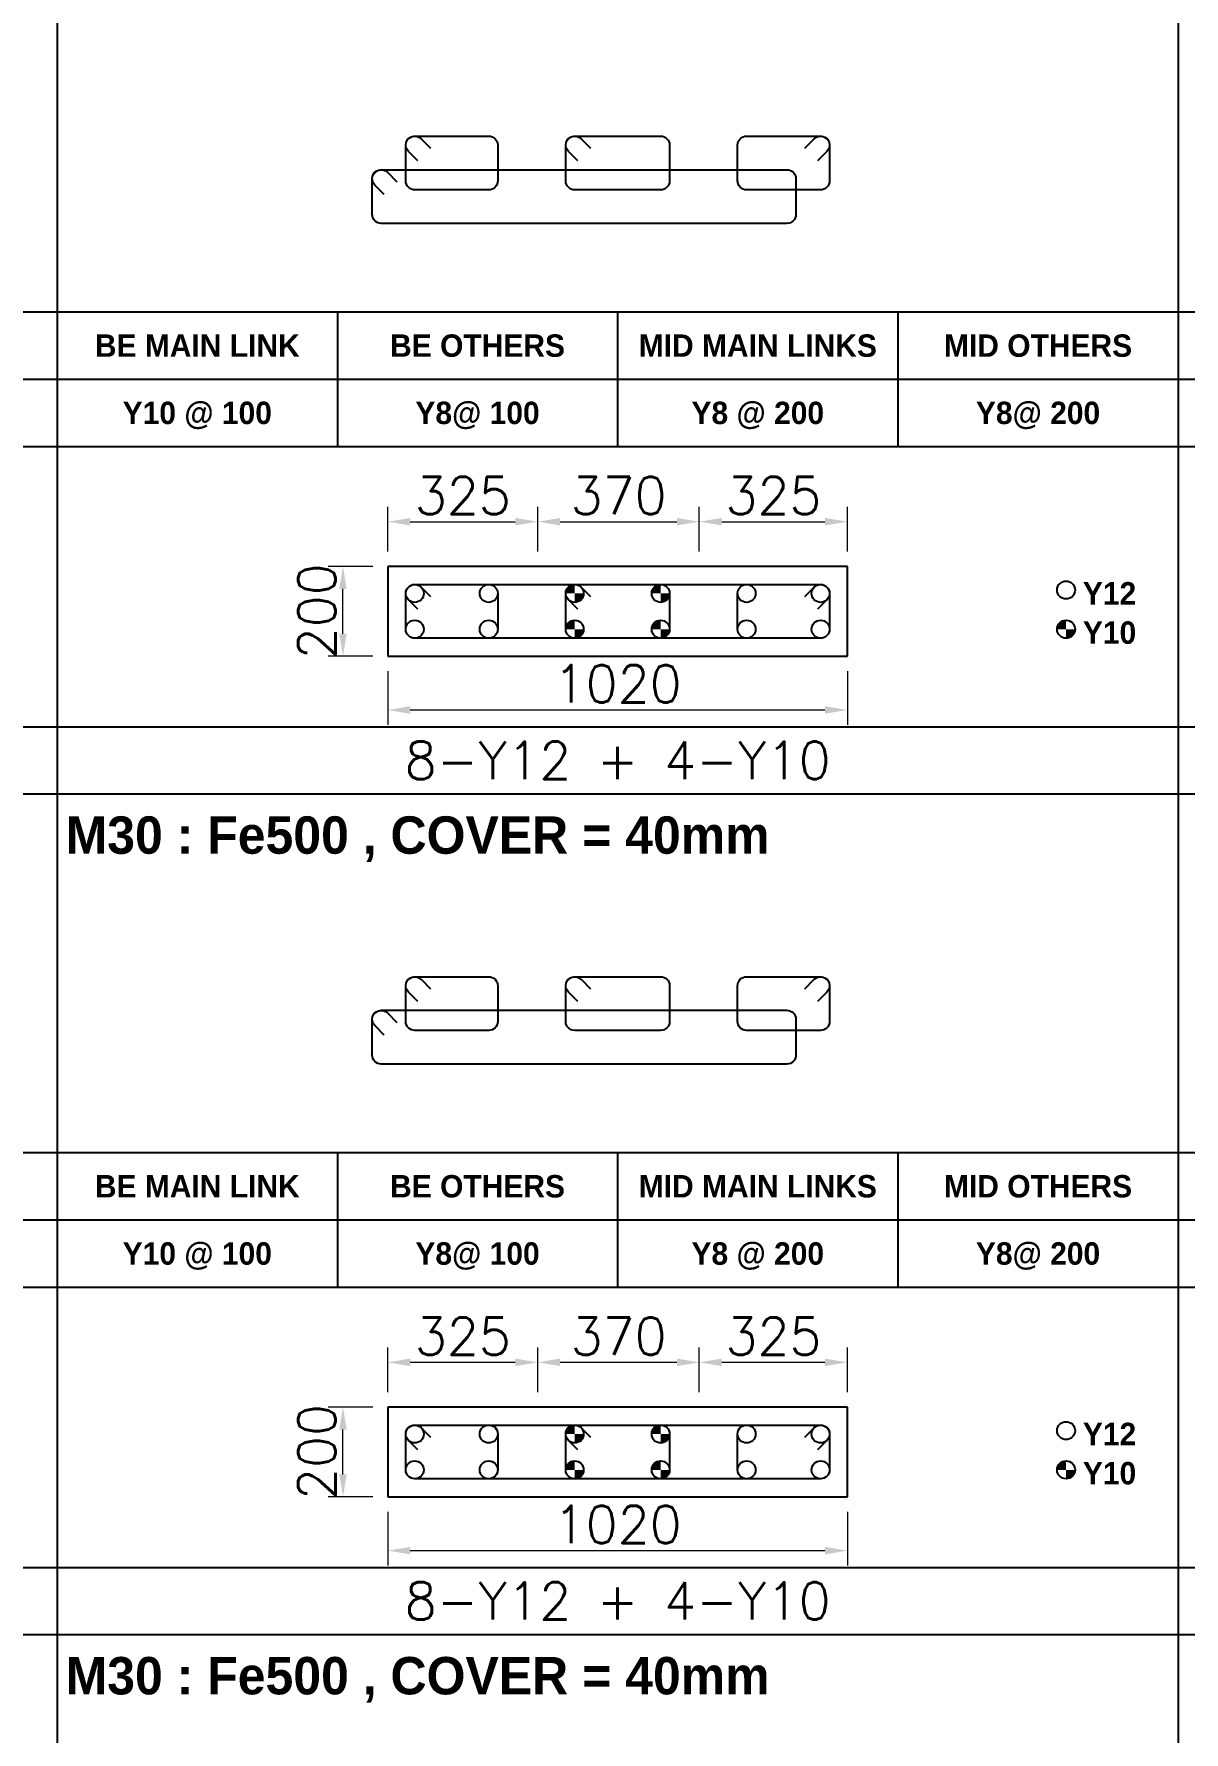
# Model space of a CAD drawing. Header units: millimetres. Extents: x -28707963 to -28231469, y 696001 to 896471.
# Drawn here: x -28275691 to -28267997, y 851519 to 862882 of the extents above; entities that cross this region are included whole.
import ezdxf
from ezdxf.enums import TextEntityAlignment as Align

# ---------------------------------------------------------------- set-up
doc = ezdxf.new("R2010")
doc.units = ezdxf.units.MM
doc.header["$MEASUREMENT"] = 0
doc.header["$PDMODE"] = 34
doc.header["$PDSIZE"] = -8
doc.layers.get('0').update_dxf_attribs({"lineweight": 5})
for name, color, linetype in [('09 COL TEXT-SCH', 2, 'Continuous'), ('14 REINF', 6, 'Continuous'), ('22 TABLE FRAME', 5, 'Continuous'), ('23 STIRRUPS', 5, 'Continuous'), ('TEXT', 4, 'Continuous')]:
    doc.layers.add(name, color=color, linetype=linetype)
doc.layers.add('19 COLUMN', color=1, linetype='Continuous', lineweight=25)
doc.styles.add('adani bold', font='')
doc.styles.add('ROMANS', font='simplex.shx')
doc.styles.get('adani bold').set_extended_font_data('Adani Bold', bold=True)
doc.dimstyles.new('D 50', dxfattribs={"dimscale": 100, "dimtxt": 3, "dimasz": 1.5, "dimexe": 1, "dimexo": 1, "dimgap": 0.5, "dimtad": 1, "dimdec": 0, "dimdsep": 46, "dimtxsty": 'ROMANS', "dimcen": 2.5, "dimclrd": 5, "dimclre": 5, "dimclrt": 4, "dimadec": 0, "dimazin": 0, "dimtfac": 1, "dimtdec": 0, "dimtmove": 0, "dimatfit": 3, "dimfxl": 1, "dimlwd": 0, "dimlwe": 0, "dimarcsym": 0})

# ---------------------------------------------------------------- blocks, each defined once
blk = doc.blocks.new('*D157')
at = {"color": 5, "lineweight": 0, "transparency": 16777216}
for p, q in [((-28273424, 853693), (-28273724, 853693)), ((-28273624, 853243), (-28273624, 853543)), ((-28273424, 853093), (-28273724, 853093))]:
    blk.add_line(p, q, dxfattribs=at)
at = {"color": 5, "transparency": 16777216}
for points in [[(-28273599, 853543), (-28273649, 853543), (-28273624, 853693)], [(-28273649, 853243), (-28273599, 853243), (-28273624, 853093)]]:
    blk.add_solid(points, dxfattribs=at)
at = {"layer": 'Defpoints', "color": 0, "transparency": 16777216}
for p in [(-28273624, 853693), (-28273324, 853693), (-28273324, 853093)]:
    blk.add_point(p, dxfattribs=at)
at = {"color": 4, "transparency": 16777216, "insert": (-28273799, 853393), "char_height": 250, "attachment_point": 5, "rotation": 90, "style": 'ROMANS'}
blk.add_mtext('200', dxfattribs=at)
blk = doc.blocks.new('*D158')
at = {"color": 5, "lineweight": 0, "transparency": 16777216}
for p, q in [((-28273424, 859318), (-28273724, 859318)), ((-28273624, 858868), (-28273624, 859168)), ((-28273424, 858718), (-28273724, 858718))]:
    blk.add_line(p, q, dxfattribs=at)
at = {"color": 5, "transparency": 16777216}
for points in [[(-28273599, 859168), (-28273649, 859168), (-28273624, 859318)], [(-28273649, 858868), (-28273599, 858868), (-28273624, 858718)]]:
    blk.add_solid(points, dxfattribs=at)
at = {"layer": 'Defpoints', "color": 0, "transparency": 16777216}
for p in [(-28273624, 859318), (-28273324, 859318), (-28273324, 858718)]:
    blk.add_point(p, dxfattribs=at)
at = {"color": 4, "transparency": 16777216, "insert": (-28273799, 859018), "char_height": 250, "attachment_point": 5, "rotation": 90, "style": 'ROMANS'}
blk.add_mtext('200', dxfattribs=at)
blk = doc.blocks.new('*D634')
at = {"color": 5, "lineweight": 0, "transparency": 16777216}
for p, q in [((-28273324, 852993), (-28273324, 852633)), ((-28270249, 852993), (-28270249, 852633)), ((-28273174, 852733), (-28270399, 852733))]:
    blk.add_line(p, q, dxfattribs=at)
at = {"color": 5, "transparency": 16777216}
for points in [[(-28273174, 852758), (-28273174, 852708), (-28273324, 852733)], [(-28270399, 852708), (-28270399, 852758), (-28270249, 852733)]]:
    blk.add_solid(points, dxfattribs=at)
at = {"layer": 'Defpoints', "color": 0, "transparency": 16777216}
for p in [(-28273324, 853093), (-28270249, 853093), (-28270249, 852733)]:
    blk.add_point(p, dxfattribs=at)
at = {"color": 4, "transparency": 16777216, "insert": (-28271786, 852908), "char_height": 250, "attachment_point": 5, "style": 'ROMANS'}
blk.add_mtext('1020', dxfattribs=at)
blk = doc.blocks.new('*D635')
at = {"color": 5, "lineweight": 0, "transparency": 16777216}
for p, q in [((-28273324, 853793), (-28273324, 854093)), ((-28272321, 853793), (-28272321, 854093)), ((-28273174, 853993), (-28272471, 853993))]:
    blk.add_line(p, q, dxfattribs=at)
at = {"color": 5, "transparency": 16777216}
for points in [[(-28273174, 854018), (-28273174, 853968), (-28273324, 853993)], [(-28272471, 853968), (-28272471, 854018), (-28272321, 853993)]]:
    blk.add_solid(points, dxfattribs=at)
at = {"layer": 'Defpoints', "color": 0, "transparency": 16777216}
for p in [(-28272321, 853993), (-28273324, 853693), (-28272321, 853693)]:
    blk.add_point(p, dxfattribs=at)
at = {"color": 4, "transparency": 16777216, "insert": (-28272822, 854168), "char_height": 250, "attachment_point": 5, "style": 'ROMANS'}
blk.add_mtext('325', dxfattribs=at)
blk = doc.blocks.new('*D636')
at = {"color": 5, "lineweight": 0, "transparency": 16777216}
for p, q in [((-28272321, 853793), (-28272321, 854093)), ((-28271240, 853793), (-28271240, 854093)), ((-28272171, 853993), (-28271390, 853993))]:
    blk.add_line(p, q, dxfattribs=at)
at = {"color": 5, "transparency": 16777216}
for points in [[(-28272171, 854018), (-28272171, 853968), (-28272321, 853993)], [(-28271390, 853968), (-28271390, 854018), (-28271240, 853993)]]:
    blk.add_solid(points, dxfattribs=at)
at = {"layer": 'Defpoints', "color": 0, "transparency": 16777216}
for p in [(-28271240, 853993), (-28272321, 853693), (-28271240, 853693)]:
    blk.add_point(p, dxfattribs=at)
at = {"color": 4, "transparency": 16777216, "insert": (-28271780, 854168), "char_height": 250, "attachment_point": 5, "style": 'ROMANS'}
blk.add_mtext('370', dxfattribs=at)
blk = doc.blocks.new('*D637')
at = {"color": 5, "lineweight": 0, "transparency": 16777216}
for p, q in [((-28271240, 853793), (-28271240, 854093)), ((-28270249, 853793), (-28270249, 854093)), ((-28271090, 853993), (-28270399, 853993))]:
    blk.add_line(p, q, dxfattribs=at)
at = {"color": 5, "transparency": 16777216}
for points in [[(-28271090, 854018), (-28271090, 853968), (-28271240, 853993)], [(-28270399, 853968), (-28270399, 854018), (-28270249, 853993)]]:
    blk.add_solid(points, dxfattribs=at)
at = {"layer": 'Defpoints', "color": 0, "transparency": 16777216}
for p in [(-28270249, 853993), (-28271240, 853693), (-28270249, 853693)]:
    blk.add_point(p, dxfattribs=at)
at = {"color": 4, "transparency": 16777216, "insert": (-28270744, 854168), "char_height": 250, "attachment_point": 5, "style": 'ROMANS'}
blk.add_mtext('325', dxfattribs=at)
blk = doc.blocks.new('*D638')
at = {"color": 5, "lineweight": 0, "transparency": 16777216}
for p, q in [((-28273324, 858618), (-28273324, 858258)), ((-28270249, 858618), (-28270249, 858258)), ((-28273174, 858358), (-28270399, 858358))]:
    blk.add_line(p, q, dxfattribs=at)
at = {"color": 5, "transparency": 16777216}
for points in [[(-28273174, 858383), (-28273174, 858333), (-28273324, 858358)], [(-28270399, 858333), (-28270399, 858383), (-28270249, 858358)]]:
    blk.add_solid(points, dxfattribs=at)
at = {"layer": 'Defpoints', "color": 0, "transparency": 16777216}
for p in [(-28273324, 858718), (-28270249, 858718), (-28270249, 858358)]:
    blk.add_point(p, dxfattribs=at)
at = {"color": 4, "transparency": 16777216, "insert": (-28271786, 858533), "char_height": 250, "attachment_point": 5, "style": 'ROMANS'}
blk.add_mtext('1020', dxfattribs=at)
blk = doc.blocks.new('*D639')
at = {"color": 5, "lineweight": 0, "transparency": 16777216}
for p, q in [((-28273324, 859418), (-28273324, 859718)), ((-28272321, 859418), (-28272321, 859718)), ((-28273174, 859618), (-28272471, 859618))]:
    blk.add_line(p, q, dxfattribs=at)
at = {"color": 5, "transparency": 16777216}
for points in [[(-28273174, 859643), (-28273174, 859593), (-28273324, 859618)], [(-28272471, 859593), (-28272471, 859643), (-28272321, 859618)]]:
    blk.add_solid(points, dxfattribs=at)
at = {"layer": 'Defpoints', "color": 0, "transparency": 16777216}
for p in [(-28272321, 859618), (-28273324, 859318), (-28272321, 859318)]:
    blk.add_point(p, dxfattribs=at)
at = {"color": 4, "transparency": 16777216, "insert": (-28272822, 859793), "char_height": 250, "attachment_point": 5, "style": 'ROMANS'}
blk.add_mtext('325', dxfattribs=at)
blk = doc.blocks.new('*D640')
at = {"color": 5, "lineweight": 0, "transparency": 16777216}
for p, q in [((-28272321, 859418), (-28272321, 859718)), ((-28271240, 859418), (-28271240, 859718)), ((-28272171, 859618), (-28271390, 859618))]:
    blk.add_line(p, q, dxfattribs=at)
at = {"color": 5, "transparency": 16777216}
for points in [[(-28272171, 859643), (-28272171, 859593), (-28272321, 859618)], [(-28271390, 859593), (-28271390, 859643), (-28271240, 859618)]]:
    blk.add_solid(points, dxfattribs=at)
at = {"layer": 'Defpoints', "color": 0, "transparency": 16777216}
for p in [(-28271240, 859618), (-28272321, 859318), (-28271240, 859318)]:
    blk.add_point(p, dxfattribs=at)
at = {"color": 4, "transparency": 16777216, "insert": (-28271780, 859793), "char_height": 250, "attachment_point": 5, "style": 'ROMANS'}
blk.add_mtext('370', dxfattribs=at)
blk = doc.blocks.new('*D641')
at = {"color": 5, "lineweight": 0, "transparency": 16777216}
for p, q in [((-28271240, 859418), (-28271240, 859718)), ((-28270249, 859418), (-28270249, 859718)), ((-28271090, 859618), (-28270399, 859618))]:
    blk.add_line(p, q, dxfattribs=at)
at = {"color": 5, "transparency": 16777216}
for points in [[(-28271090, 859643), (-28271090, 859593), (-28271240, 859618)], [(-28270399, 859593), (-28270399, 859643), (-28270249, 859618)]]:
    blk.add_solid(points, dxfattribs=at)
at = {"layer": 'Defpoints', "color": 0, "transparency": 16777216}
for p in [(-28270249, 859618), (-28271240, 859318), (-28270249, 859318)]:
    blk.add_point(p, dxfattribs=at)
at = {"color": 4, "transparency": 16777216, "insert": (-28270744, 859793), "char_height": 250, "attachment_point": 5, "style": 'ROMANS'}
blk.add_mtext('325', dxfattribs=at)

msp = doc.modelspace()

# ---------------------------------------------------------------- hatches: boundary and pattern name
at = {"layer": '14 REINF'}
h = msp.add_hatch(color=6, dxfattribs=at)
edge = h.paths.add_edge_path(flags=0)
edge.add_line((-28272133.6, 859138.4), (-28272073.6, 859138.4))
edge.add_line((-28272073.6, 859138.4), (-28272073.6, 859198.4))
edge.add_arc((-28272073.6, 859138.4), 60, 90, 180)
edge = h.paths.add_edge_path(flags=0)
edge.add_line((-28272013.6, 859138.4), (-28272073.6, 859138.4))
edge.add_line((-28272073.6, 859138.4), (-28272073.6, 859078.4))
edge.add_arc((-28272073.6, 859138.4), 60, 270, 360)
h = msp.add_hatch(color=6, dxfattribs=at)
edge = h.paths.add_edge_path(flags=0)
edge.add_line((-28271558.6, 859138.4), (-28271498.6, 859138.4))
edge.add_line((-28271498.6, 859138.4), (-28271498.6, 859198.4))
edge.add_arc((-28271498.6, 859138.4), 60, 90, 180)
edge = h.paths.add_edge_path(flags=0)
edge.add_line((-28271438.6, 859138.4), (-28271498.6, 859138.4))
edge.add_line((-28271498.6, 859138.4), (-28271498.6, 859078.4))
edge.add_arc((-28271498.6, 859138.4), 60, 270, 360)
h = msp.add_hatch(color=6, dxfattribs=at)
edge = h.paths.add_edge_path(flags=0)
edge.add_line((-28272133.6, 858898.4), (-28272073.6, 858898.4))
edge.add_line((-28272073.6, 858898.4), (-28272073.6, 858958.4))
edge.add_arc((-28272073.6, 858898.4), 60, 90, 180)
edge = h.paths.add_edge_path(flags=0)
edge.add_line((-28272013.6, 858898.4), (-28272073.6, 858898.4))
edge.add_line((-28272073.6, 858898.4), (-28272073.6, 858838.4))
edge.add_arc((-28272073.6, 858898.4), 60, 270, 360)
h = msp.add_hatch(color=6, dxfattribs=at)
edge = h.paths.add_edge_path(flags=0)
edge.add_line((-28271558.6, 858898.4), (-28271498.6, 858898.4))
edge.add_line((-28271498.6, 858898.4), (-28271498.6, 858958.4))
edge.add_arc((-28271498.6, 858898.4), 60, 90, 180)
edge = h.paths.add_edge_path(flags=0)
edge.add_line((-28271438.6, 858898.4), (-28271498.6, 858898.4))
edge.add_line((-28271498.6, 858898.4), (-28271498.6, 858838.4))
edge.add_arc((-28271498.6, 858898.4), 60, 270, 360)
h = msp.add_hatch(color=6, dxfattribs=at)
edge = h.paths.add_edge_path(flags=0)
edge.add_line((-28268846.1, 858898.4), (-28268786.1, 858898.4))
edge.add_line((-28268786.1, 858898.4), (-28268786.1, 858958.4))
edge.add_arc((-28268786.1, 858898.4), 60, 90, 180)
edge = h.paths.add_edge_path(flags=0)
edge.add_line((-28268726.1, 858898.4), (-28268786.1, 858898.4))
edge.add_line((-28268786.1, 858898.4), (-28268786.1, 858838.4))
edge.add_arc((-28268786.1, 858898.4), 60, 270, 360)
h = msp.add_hatch(color=6, dxfattribs=at)
edge = h.paths.add_edge_path(flags=0)
edge.add_line((-28272133.6, 853513.4), (-28272073.6, 853513.4))
edge.add_line((-28272073.6, 853513.4), (-28272073.6, 853573.4))
edge.add_arc((-28272073.6, 853513.4), 60, 90, 180)
edge = h.paths.add_edge_path(flags=0)
edge.add_line((-28272013.6, 853513.4), (-28272073.6, 853513.4))
edge.add_line((-28272073.6, 853513.4), (-28272073.6, 853453.4))
edge.add_arc((-28272073.6, 853513.4), 60, 270, 360)
h = msp.add_hatch(color=6, dxfattribs=at)
edge = h.paths.add_edge_path(flags=0)
edge.add_line((-28271558.6, 853513.4), (-28271498.6, 853513.4))
edge.add_line((-28271498.6, 853513.4), (-28271498.6, 853573.4))
edge.add_arc((-28271498.6, 853513.4), 60, 90, 180)
edge = h.paths.add_edge_path(flags=0)
edge.add_line((-28271438.6, 853513.4), (-28271498.6, 853513.4))
edge.add_line((-28271498.6, 853513.4), (-28271498.6, 853453.4))
edge.add_arc((-28271498.6, 853513.4), 60, 270, 360)
h = msp.add_hatch(color=6, dxfattribs=at)
edge = h.paths.add_edge_path(flags=0)
edge.add_line((-28272133.6, 853273.4), (-28272073.6, 853273.4))
edge.add_line((-28272073.6, 853273.4), (-28272073.6, 853333.4))
edge.add_arc((-28272073.6, 853273.4), 60, 90, 180)
edge = h.paths.add_edge_path(flags=0)
edge.add_line((-28272013.6, 853273.4), (-28272073.6, 853273.4))
edge.add_line((-28272073.6, 853273.4), (-28272073.6, 853213.4))
edge.add_arc((-28272073.6, 853273.4), 60, 270, 360)
h = msp.add_hatch(color=6, dxfattribs=at)
edge = h.paths.add_edge_path(flags=0)
edge.add_line((-28271558.6, 853273.4), (-28271498.6, 853273.4))
edge.add_line((-28271498.6, 853273.4), (-28271498.6, 853333.4))
edge.add_arc((-28271498.6, 853273.4), 60, 90, 180)
edge = h.paths.add_edge_path(flags=0)
edge.add_line((-28271438.6, 853273.4), (-28271498.6, 853273.4))
edge.add_line((-28271498.6, 853273.4), (-28271498.6, 853213.4))
edge.add_arc((-28271498.6, 853273.4), 60, 270, 360)
h = msp.add_hatch(color=6, dxfattribs=at)
edge = h.paths.add_edge_path(flags=0)
edge.add_line((-28268846.1, 853273.4), (-28268786.1, 853273.4))
edge.add_line((-28268786.1, 853273.4), (-28268786.1, 853333.4))
edge.add_arc((-28268786.1, 853273.4), 60, 90, 180)
edge = h.paths.add_edge_path(flags=0)
edge.add_line((-28268726.1, 853273.4), (-28268786.1, 853273.4))
edge.add_line((-28268786.1, 853273.4), (-28268786.1, 853213.4))
edge.add_arc((-28268786.1, 853273.4), 60, 270, 360)

# ---------------------------------------------------------------- linework, layer by layer
at = {"layer": '14 REINF', "color": 6}
for centre in [(-28273143.6, 859138.4), (-28272648.6, 859138.4), (-28272073.6, 859138.4), (-28271498.6, 859138.4), (-28270923.6, 859138.4), (-28270428.6, 859138.4), (-28268786.1, 859160.9), (-28273143.6, 858898.4), (-28272648.6, 858898.4), (-28272073.6, 858898.4), (-28271498.6, 858898.4), (-28270923.6, 858898.4), (-28270428.6, 858898.4), (-28268786.1, 858898.4), (-28273143.6, 853513.4), (-28272648.6, 853513.4), (-28272073.6, 853513.4), (-28271498.6, 853513.4), (-28270923.6, 853513.4), (-28270428.6, 853513.4), (-28268786.1, 853535.9), (-28273143.6, 853273.4), (-28272648.6, 853273.4), (-28272073.6, 853273.4), (-28271498.6, 853273.4), (-28270923.6, 853273.4), (-28270428.6, 853273.4), (-28268786.1, 853273.4)]:
    msp.add_circle(centre, 60, dxfattribs=at)
at = {"layer": '19 COLUMN', "color": 4}
for points in [[(-28270248.6, 859318.4), (-28273323.6, 859318.4)], [(-28273323.6, 859318.4), (-28273323.6, 858718.4)], [(-28270248.6, 858718.4), (-28270248.6, 859318.4)], [(-28273323.6, 858718.4), (-28270248.6, 858718.4)], [(-28270248.6, 853693.4), (-28273323.6, 853693.4)], [(-28273323.6, 853693.4), (-28273323.6, 853093.4)], [(-28270248.6, 853093.4), (-28270248.6, 853693.4)], [(-28273323.6, 853093.4), (-28270248.6, 853093.4)]]:
    msp.add_lwpolyline(points, dxfattribs=at)
at = {"layer": '22 TABLE FRAME', "color": 5, "linetype": 'Continuous'}
for p, q in [((-28275536.1, 863421.2), (-28275536.1, 788796.2)), ((-28268036.1, 863421.2), (-28268036.1, 788796.2)), ((-28330286.1, 861021.2), (-28245536.1, 861021.2)), ((-28273661.1, 861021.2), (-28273661.1, 860121.2)), ((-28271786.1, 861021.2), (-28271786.1, 860121.2)), ((-28269911.1, 861021.2), (-28269911.1, 860121.2)), ((-28330286.1, 860571.2), (-28245536.1, 860571.2)), ((-28330286.1, 860121.2), (-28245536.1, 860121.2)), ((-28330286.1, 858246.2), (-28245536.1, 858246.2)), ((-28334786.1, 857796.2), (-28245536.1, 857796.2)), ((-28330286.1, 855396.2), (-28245536.1, 855396.2)), ((-28273661.1, 855396.2), (-28273661.1, 854496.2)), ((-28271786.1, 855396.2), (-28271786.1, 854496.2)), ((-28269911.1, 855396.2), (-28269911.1, 854496.2)), ((-28330286.1, 854946.2), (-28245536.1, 854946.2)), ((-28330286.1, 854496.2), (-28245536.1, 854496.2)), ((-28330286.1, 852621.2), (-28245536.1, 852621.2)), ((-28334786.1, 852171.2), (-28245536.1, 852171.2))]:
    msp.add_line(p, q, dxfattribs=at)
at = {"layer": '23 STIRRUPS', "color": 5}
for points in [[(-28273122.4, 862032.3), (-28273186, 862095.9, -0.668178), (-28273143.6, 862198.4), (-28272648.6, 862198.4, -0.4142136), (-28272588.6, 862138.4), (-28272588.6, 861898.4, -0.4142136), (-28272648.6, 861838.4), (-28273143.6, 861838.4, -0.4142136), (-28273203.6, 861898.4), (-28273203.6, 862138.4, -0.6681793), (-28273101.2, 862180.8), (-28273037.5, 862117.1)], [(-28272052.4, 862032.3), (-28272116, 862095.9, -0.6680424), (-28272073.6, 862198.4), (-28271498.6, 862198.4, -0.4141037), (-28271438.6, 862138.4), (-28271438.6, 861898.4, -0.4141037), (-28271498.6, 861838.4), (-28272073.6, 861838.4, -0.4141037), (-28272133.6, 861898.4), (-28272133.6, 862138.4, -0.6681793), (-28272031.1, 862180.8), (-28271967.5, 862117.1)], [(-28270534.7, 862117.1), (-28270471, 862180.8, -0.6681793), (-28270368.6, 862138.4), (-28270368.6, 861898.4, -0.4142136), (-28270428.6, 861838.4), (-28270923.6, 861838.4, -0.4142136), (-28270983.6, 861898.4), (-28270983.6, 862138.4, -0.4142136), (-28270923.6, 862198.4), (-28270428.6, 862198.4, -0.668178), (-28270386.2, 862095.9), (-28270449.8, 862032.3)], [(-28273347.4, 861807.3), (-28273411, 861870.9, -0.668178), (-28273368.6, 861973.4), (-28270653.6, 861973.4, -0.4142136), (-28270593.6, 861913.4), (-28270593.6, 861673.4, -0.4142136), (-28270653.6, 861613.4), (-28273368.6, 861613.4, -0.4142136), (-28273428.6, 861673.4), (-28273428.6, 861913.4, -0.6681793), (-28273326.2, 861955.8), (-28273262.5, 861892.1)], [(-28273122.4, 859032.3), (-28273186, 859095.9, -0.668178), (-28273143.6, 859198.4), (-28270428.6, 859198.4, -0.4142136), (-28270368.6, 859138.4), (-28270368.6, 858898.4, -0.4142136), (-28270428.6, 858838.4), (-28273143.6, 858838.4, -0.4142136), (-28273203.6, 858898.4), (-28273203.6, 859138.4, -0.6681793), (-28273101.2, 859180.8), (-28273037.5, 859117.1)], [(-28273122.4, 859032.3), (-28273186, 859095.9, -0.668178), (-28273143.6, 859198.4), (-28272648.6, 859198.4, -0.4142136), (-28272588.6, 859138.4), (-28272588.6, 858898.4, -0.4142136), (-28272648.6, 858838.4), (-28273143.6, 858838.4, -0.4142136), (-28273203.6, 858898.4), (-28273203.6, 859138.4, -0.6681793), (-28273101.2, 859180.8), (-28273037.5, 859117.1)], [(-28272052.4, 859032.3), (-28272116, 859095.9, -0.6680424), (-28272073.6, 859198.4), (-28271498.6, 859198.4, -0.4141037), (-28271438.6, 859138.4), (-28271438.6, 858898.4, -0.4141037), (-28271498.6, 858838.4), (-28272073.6, 858838.4, -0.4141037), (-28272133.6, 858898.4), (-28272133.6, 859138.4, -0.6681793), (-28272031.1, 859180.8), (-28271967.5, 859117.1)], [(-28270534.7, 859117.1), (-28270471, 859180.8, -0.6681793), (-28270368.6, 859138.4), (-28270368.6, 858898.4, -0.4142136), (-28270428.6, 858838.4), (-28270923.6, 858838.4, -0.4142136), (-28270983.6, 858898.4), (-28270983.6, 859138.4, -0.4142136), (-28270923.6, 859198.4), (-28270428.6, 859198.4, -0.668178), (-28270386.2, 859095.9), (-28270449.8, 859032.3)], [(-28273122.4, 856407.3), (-28273186, 856470.9, -0.668178), (-28273143.6, 856573.4), (-28272648.6, 856573.4, -0.4142136), (-28272588.6, 856513.4), (-28272588.6, 856273.4, -0.4142136), (-28272648.6, 856213.4), (-28273143.6, 856213.4, -0.4142136), (-28273203.6, 856273.4), (-28273203.6, 856513.4, -0.6681793), (-28273101.2, 856555.8), (-28273037.5, 856492.1)], [(-28272052.4, 856407.3), (-28272116, 856470.9, -0.6680424), (-28272073.6, 856573.4), (-28271498.6, 856573.4, -0.4141037), (-28271438.6, 856513.4), (-28271438.6, 856273.4, -0.4141037), (-28271498.6, 856213.4), (-28272073.6, 856213.4, -0.4141037), (-28272133.6, 856273.4), (-28272133.6, 856513.4, -0.6681793), (-28272031.1, 856555.8), (-28271967.5, 856492.1)], [(-28270534.7, 856492.1), (-28270471, 856555.8, -0.6681793), (-28270368.6, 856513.4), (-28270368.6, 856273.4, -0.4142136), (-28270428.6, 856213.4), (-28270923.6, 856213.4, -0.4142136), (-28270983.6, 856273.4), (-28270983.6, 856513.4, -0.4142136), (-28270923.6, 856573.4), (-28270428.6, 856573.4, -0.668178), (-28270386.2, 856470.9), (-28270449.8, 856407.3)], [(-28273347.4, 856182.3), (-28273411, 856245.9, -0.668178), (-28273368.6, 856348.4), (-28270653.6, 856348.4, -0.4142136), (-28270593.6, 856288.4), (-28270593.6, 856048.4, -0.4142136), (-28270653.6, 855988.4), (-28273368.6, 855988.4, -0.4142136), (-28273428.6, 856048.4), (-28273428.6, 856288.4, -0.6681793), (-28273326.2, 856330.8), (-28273262.5, 856267.1)], [(-28273122.4, 853407.3), (-28273186, 853470.9, -0.668178), (-28273143.6, 853573.4), (-28270428.6, 853573.4, -0.4142136), (-28270368.6, 853513.4), (-28270368.6, 853273.4, -0.4142136), (-28270428.6, 853213.4), (-28273143.6, 853213.4, -0.4142136), (-28273203.6, 853273.4), (-28273203.6, 853513.4, -0.6681793), (-28273101.2, 853555.8), (-28273037.5, 853492.1)], [(-28273122.4, 853407.3), (-28273186, 853470.9, -0.668178), (-28273143.6, 853573.4), (-28272648.6, 853573.4, -0.4142136), (-28272588.6, 853513.4), (-28272588.6, 853273.4, -0.4142136), (-28272648.6, 853213.4), (-28273143.6, 853213.4, -0.4142136), (-28273203.6, 853273.4), (-28273203.6, 853513.4, -0.6681793), (-28273101.2, 853555.8), (-28273037.5, 853492.1)], [(-28272052.4, 853407.3), (-28272116, 853470.9, -0.6680424), (-28272073.6, 853573.4), (-28271498.6, 853573.4, -0.4141037), (-28271438.6, 853513.4), (-28271438.6, 853273.4, -0.4141037), (-28271498.6, 853213.4), (-28272073.6, 853213.4, -0.4141037), (-28272133.6, 853273.4), (-28272133.6, 853513.4, -0.6681793), (-28272031.1, 853555.8), (-28271967.5, 853492.1)], [(-28270534.7, 853492.1), (-28270471, 853555.8, -0.6681793), (-28270368.6, 853513.4), (-28270368.6, 853273.4, -0.4142136), (-28270428.6, 853213.4), (-28270923.6, 853213.4, -0.4142136), (-28270983.6, 853273.4), (-28270983.6, 853513.4, -0.4142136), (-28270923.6, 853573.4), (-28270428.6, 853573.4, -0.668178), (-28270386.2, 853470.9), (-28270449.8, 853407.3)]]:
    msp.add_lwpolyline(points, format="xyb", dxfattribs=at)

# ---------------------------------------------------------------- texts
at = {"layer": '09 COL TEXT-SCH', "color": 3, "linetype": 'Continuous', "style": 'ROMANS'}
for p in [(-28271786.1, 858021.2), (-28271786.1, 852396.2)]:
    msp.add_text('8-Y12 + 4-Y10', height=250, dxfattribs=at).set_placement(p, align=Align.MIDDLE_CENTER)
at = {"layer": 'TEXT', "style": 'adani bold'}
for s, p in [('BE MAIN LINK', (-28274598.6, 860796.2)), ('BE OTHERS', (-28272723.6, 860796.2)), ('MID MAIN LINKS', (-28270848.6, 860796.2)), ('MID OTHERS', (-28268973.6, 860796.2)), ('Y10 @ 100', (-28274598.6, 860346.2)), ('Y8@ 100', (-28272723.6, 860346.2)), ('Y8 @ 200', (-28270848.6, 860346.2)), ('Y8@ 200', (-28268973.6, 860346.2)), ('BE MAIN LINK', (-28274598.6, 855171.2)), ('BE OTHERS', (-28272723.6, 855171.2)), ('MID MAIN LINKS', (-28270848.6, 855171.2)), ('MID OTHERS', (-28268973.6, 855171.2)), ('Y10 @ 100', (-28274598.6, 854721.2)), ('Y8@ 100', (-28272723.6, 854721.2)), ('Y8 @ 200', (-28270848.6, 854721.2)), ('Y8@ 200', (-28268973.6, 854721.2))]:
    msp.add_text(s, height=150, dxfattribs=at).set_placement(p, align=Align.MIDDLE_CENTER)
for s, p in [('Y12', (-28268673.6, 859138.7)), ('Y10', (-28268673.6, 858876.2)), ('Y12', (-28268673.6, 853513.7)), ('Y10', (-28268673.6, 853251.2))]:
    msp.add_text(s, height=150, dxfattribs=at).set_placement(p, align=Align.MIDDLE_LEFT)
at = {"layer": 'TEXT', "lineweight": 40, "style": 'adani bold'}
for p in [(-28275479.8, 857396.2), (-28275479.8, 851771.2)]:
    msp.add_text('M30 : Fe500 , COVER = 40mm', height=250, dxfattribs=at).set_placement(p)

# ---------------------------------------------------------------- dimensions: what is measured, and where the dimension line sits
for p1, p2, distance, text, picture, middle in [((-28273323.6, 859318.4), (-28272320.9, 859318.4), 300, '325', '*D639', (-28272822.2, 859793.4)), ((-28272320.9, 859318.4), (-28271239.9, 859318.4), 300, '370', '*D640', (-28271780.4, 859793.4)), ((-28271239.9, 859318.4), (-28270248.6, 859318.4), 300, '325', '*D641', (-28270744.3, 859793.4)), ((-28273323.6, 858718.4), (-28270248.6, 858718.4), -360, '1020', '*D638', (-28271786.1, 858533.4)), ((-28273323.6, 853693.4), (-28272320.9, 853693.4), 300, '325', '*D635', (-28272822.2, 854168.4)), ((-28272320.9, 853693.4), (-28271239.9, 853693.4), 300, '370', '*D636', (-28271780.4, 854168.4)), ((-28271239.9, 853693.4), (-28270248.6, 853693.4), 300, '325', '*D637', (-28270744.3, 854168.4)), ((-28273323.6, 853093.4), (-28270248.6, 853093.4), -360, '1020', '*D634', (-28271786.1, 852908.4))]:
    dim = msp.add_aligned_dim(p1=p1, p2=p2, distance=distance, text=text, dimstyle='D 50', override={"dimtxt": 2.5, "dimtxsty": 'ROMANS'})
    dim.commit()
    dim.dimension.update_dxf_attribs({"geometry": picture, "text_midpoint": middle})
for base, p1, p2, picture, middle in [((-28273623.6, 859318.4), (-28273323.6, 858718.4), (-28273323.6, 859318.4), '*D158', (-28273623.6, 859018.4)), ((-28273623.6, 853693.4), (-28273323.6, 853093.4), (-28273323.6, 853693.4), '*D157', (-28273623.6, 853393.4))]:
    dim = msp.add_linear_dim(base=base, p1=p1, p2=p2, angle=90, text='200', dimstyle='D 50', override={"dimtxt": 2.5})
    dim.commit()
    dim.dimension.update_dxf_attribs({"geometry": picture, "text_midpoint": middle, "dimtype": 161})

doc.saveas('drawing.dxf')
